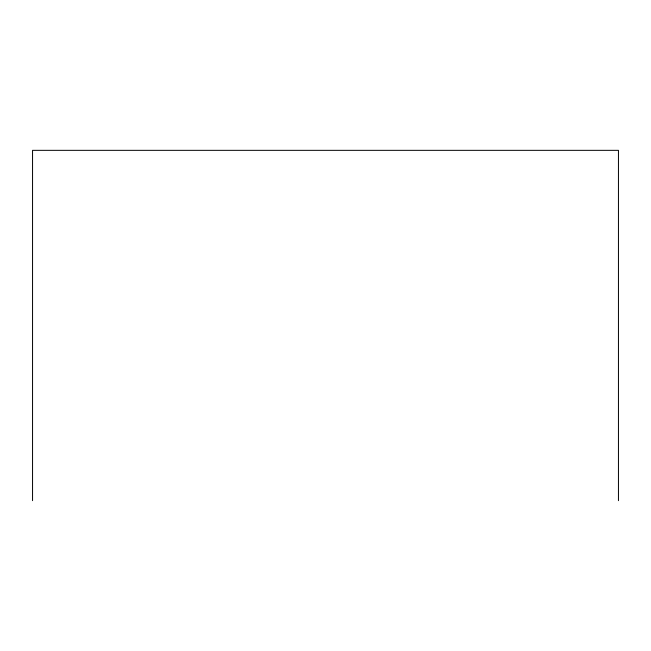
<?xml version="1.0" encoding="UTF-8"?>
<svg xmlns="http://www.w3.org/2000/svg" width="651" height="651" viewBox="0 0 651 651"><rect width="100%" height="100%" fill="white"/><g stroke="black" fill="none" stroke-linecap="round" stroke-linejoin="round"><path stroke-width="0.98" d="M618.45 500.66L618.45 150.34L32.55 150.34L32.55 500.66"/></g></svg>
